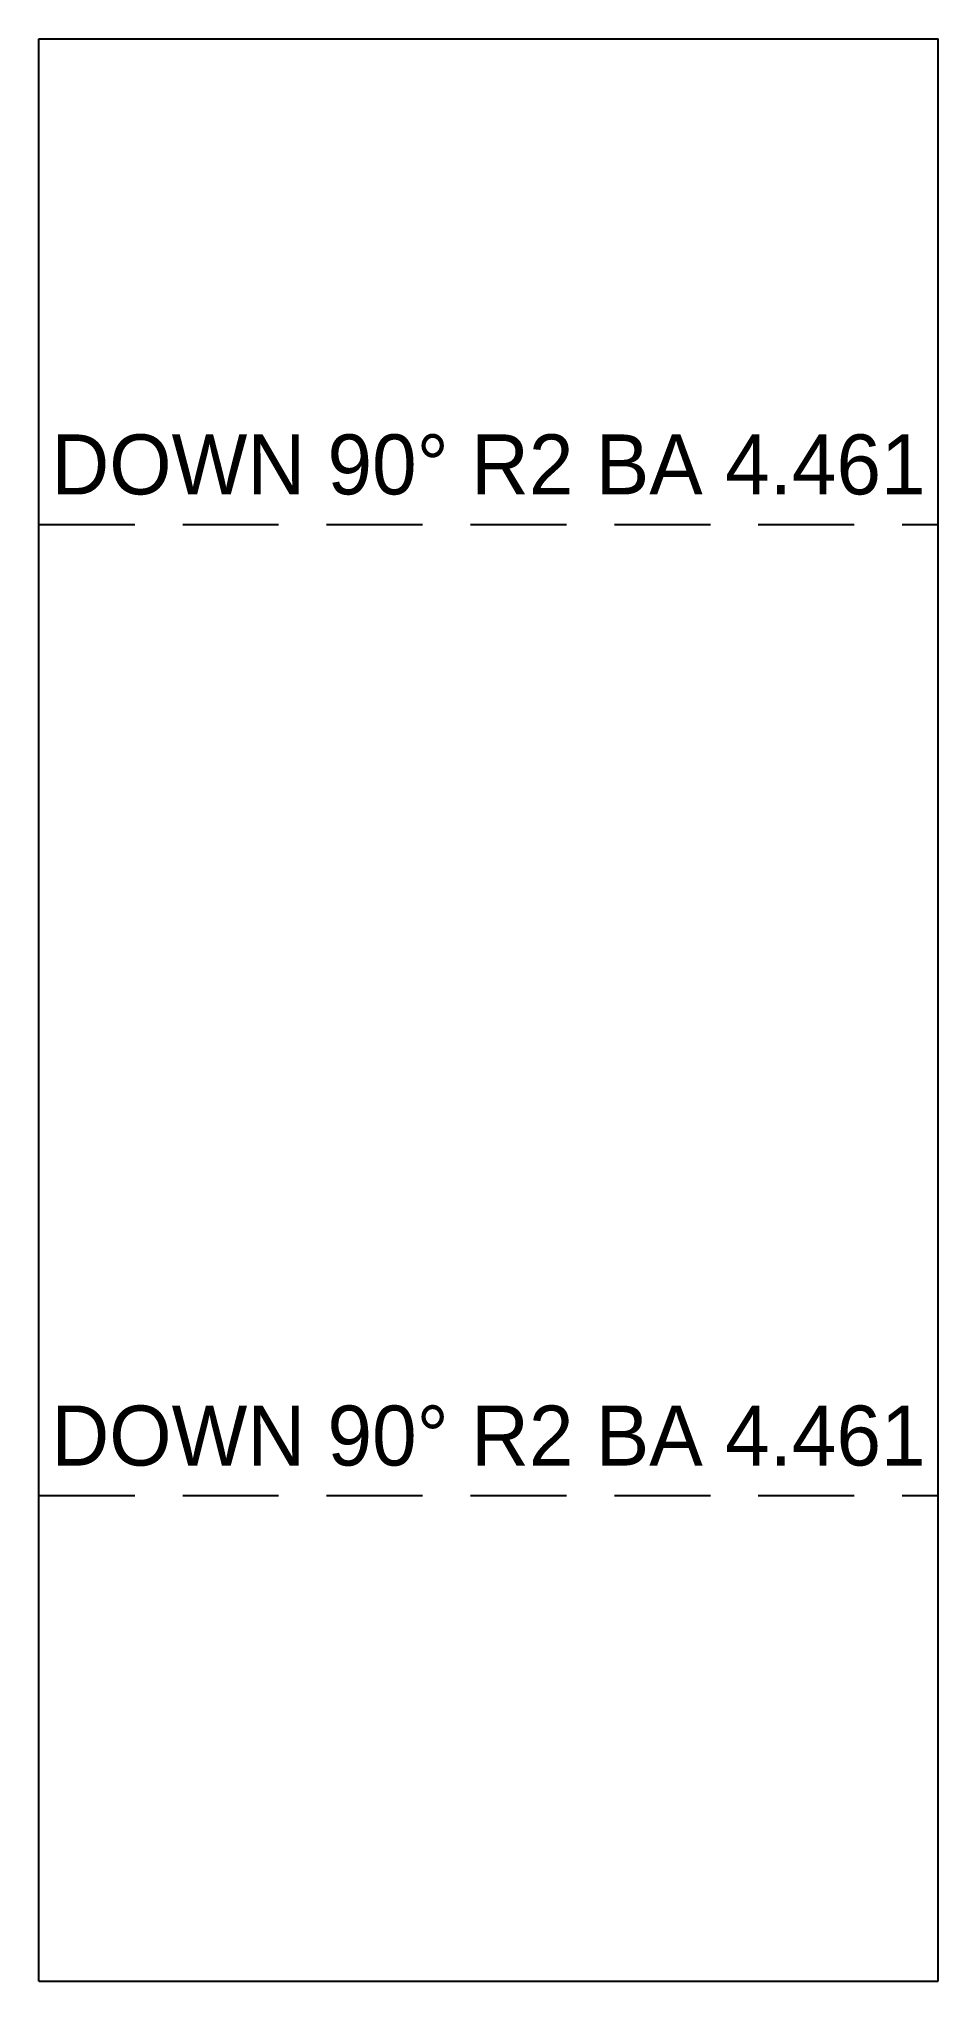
# Model space of a CAD drawing. Extents: x 0 to 37.5, y 0 to 80.9.
import ezdxf
from ezdxf.enums import TextEntityAlignment as Align

# ---------------------------------------------------------------- set-up
doc = ezdxf.new("R2010")
doc.units = 0
doc.linetypes.add('DASHED', pattern=[6, 4, -2])
for name, color, linetype in [('BEND_DOWN', 1, 'DASHED'), ('NOTES', 2, 'CONTINUOUS'), ('OUTLINE', 7, 'CONTINUOUS')]:
    doc.layers.add(name, color=color, linetype=linetype)

msp = doc.modelspace()

# ---------------------------------------------------------------- linework, layer by layer
at = {"layer": 'BEND_DOWN'}
for p, q in [((0, 60.692), (37.5, 60.692)), ((0, 20.231), (37.5, 20.231))]:
    msp.add_line(p, q, dxfattribs=at)
at = {"layer": 'OUTLINE'}
for p, q in [((0, 0), (0, 80.922)), ((0, 80.922), (37.5, 80.922)), ((37.5, 0), (37.5, 80.922)), ((0, 0), (37.5, 0))]:
    msp.add_line(p, q, dxfattribs=at)

# ---------------------------------------------------------------- texts
at = {"layer": 'NOTES'}
for p in [(18.75, 63.192), (18.75, 22.731)]:
    msp.add_text('DOWN 90%%d R2 BA 4.461', height=2.5, dxfattribs=at).set_placement(p, align=Align.MIDDLE_CENTER)

doc.saveas('drawing.dxf')
